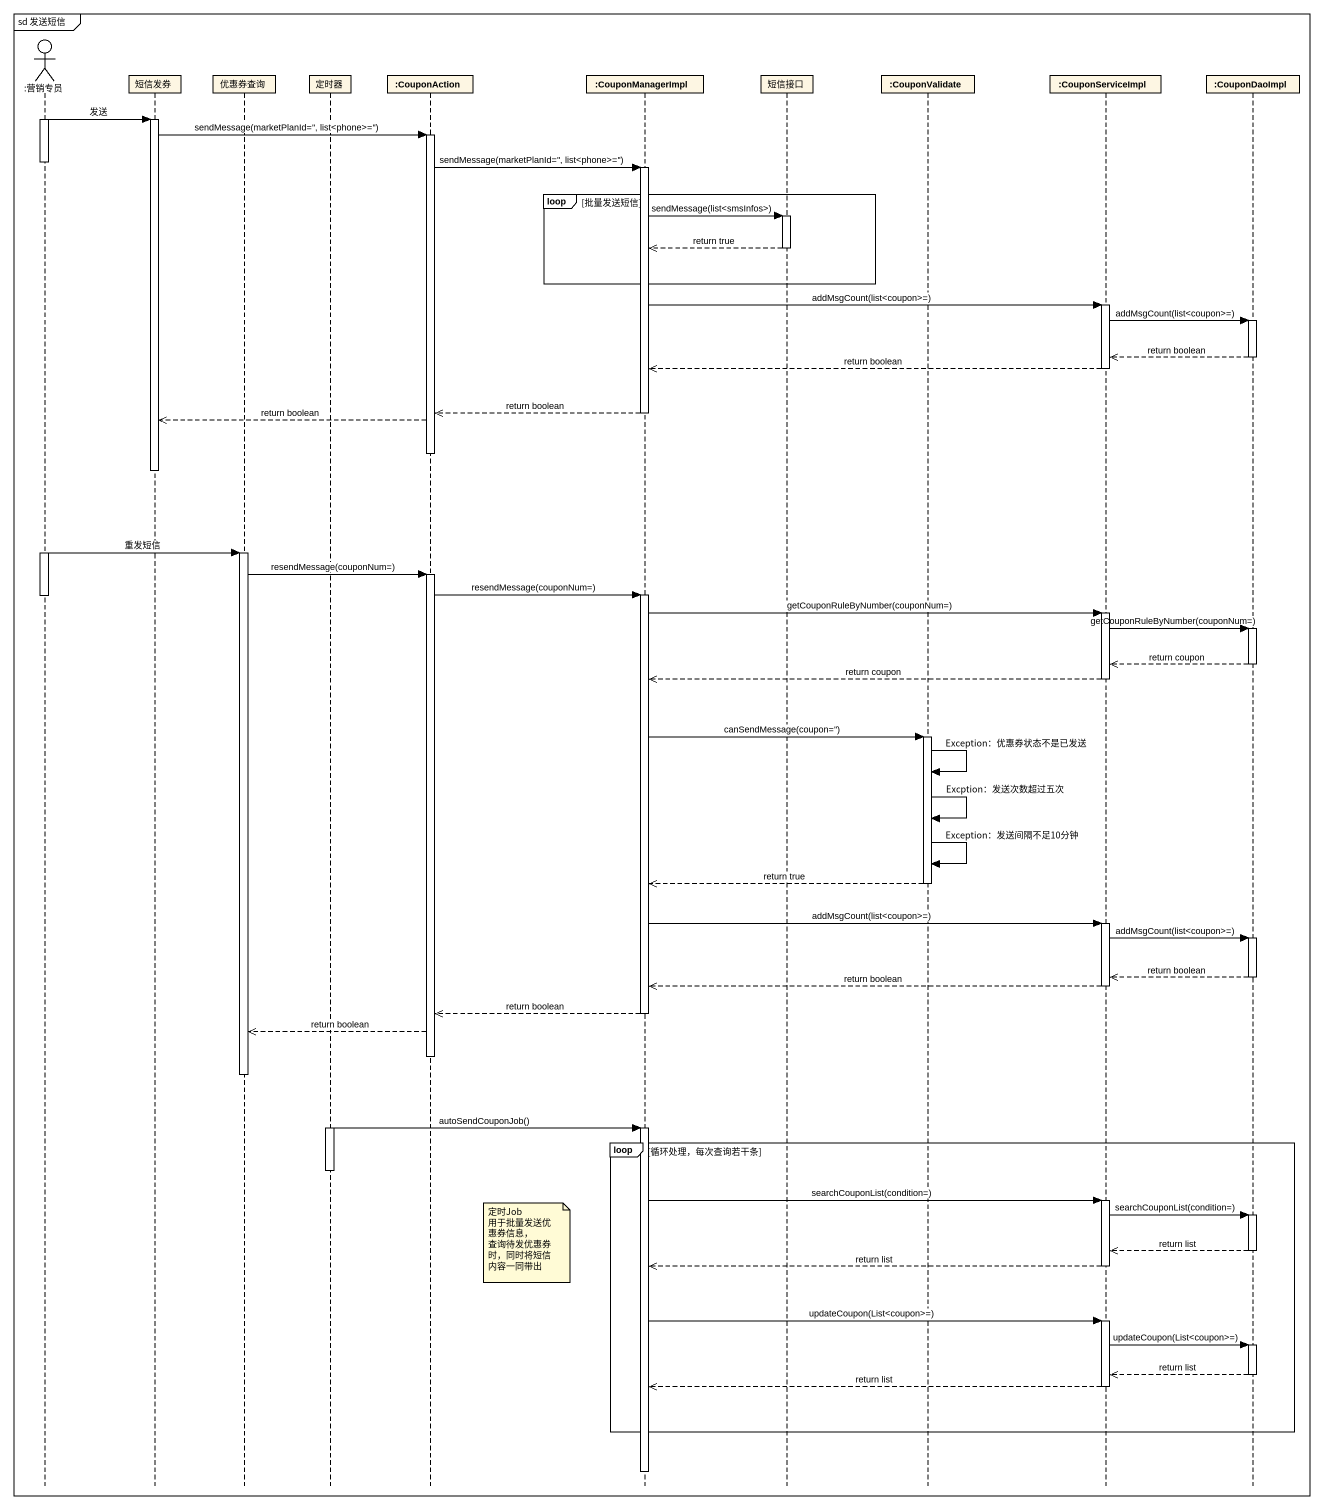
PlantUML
@startuml
mainframe sd 发送短信
hide footbox
actor ":营销专员" as 营销专员
participant 短信发券
participant 优惠券查询
participant 定时器
participant ":CouponAction" as CouponAction
participant ":CouponManagerImpl" as CouponManagerImpl
participant 短信接口
participant ":CouponValidate" as CouponValidate
participant ":CouponServiceImpl" as CouponServiceImpl
participant ":CouponDaoImpl" as CouponDaoImpl

activate 营销专员
营销专员 -> 短信发券 : 发送
activate 短信发券
短信发券 -> CouponAction : sendMessage(marketPlanId='', list<phone>='')
activate CouponAction
deactivate 营销专员
CouponAction -> CouponManagerImpl : sendMessage(marketPlanId='', list<phone>='')
activate CouponManagerImpl
loop 批量发送短信
  CouponManagerImpl -> 短信接口 : sendMessage(list<smsInfos>)
  activate 短信接口
  短信接口 -->> CouponManagerImpl : return true
  deactivate 短信接口
end
CouponManagerImpl -> CouponServiceImpl : addMsgCount(list<coupon>=)
activate CouponServiceImpl
CouponServiceImpl -> CouponDaoImpl : addMsgCount(list<coupon>=)
activate CouponDaoImpl
CouponDaoImpl -->> CouponServiceImpl : return boolean
deactivate CouponDaoImpl
CouponServiceImpl -->> CouponManagerImpl : return boolean
deactivate CouponServiceImpl
CouponManagerImpl -->> CouponAction : return boolean
deactivate CouponManagerImpl
CouponAction -->> 短信发券 : return boolean
deactivate CouponAction
deactivate 短信发券
activate 营销专员
营销专员 -> 优惠券查询 : 重发短信
activate 优惠券查询
优惠券查询 -> CouponAction : resendMessage(couponNum=)
activate CouponAction
CouponAction -> CouponManagerImpl : resendMessage(couponNum=)
activate CouponManagerImpl
deactivate 营销专员
CouponManagerImpl -> CouponServiceImpl : getCouponRuleByNumber(couponNum=)
activate CouponServiceImpl
CouponServiceImpl -> CouponDaoImpl : getCouponRuleByNumber(couponNum=)
activate CouponDaoImpl
CouponDaoImpl -->> CouponServiceImpl : return coupon
deactivate CouponDaoImpl
CouponServiceImpl -->> CouponManagerImpl : return coupon
deactivate CouponServiceImpl
CouponManagerImpl -> CouponValidate : canSendMessage(coupon='')
activate CouponValidate
CouponValidate -> CouponValidate : Exception：优惠券状态不是已发送
CouponValidate -> CouponValidate : Excption：发送次数超过五次
CouponValidate -> CouponValidate : Exception：发送间隔不足10分钟
CouponValidate -->> CouponManagerImpl : return true
deactivate CouponValidate
CouponManagerImpl -> CouponServiceImpl : addMsgCount(list<coupon>=)
activate CouponServiceImpl
CouponServiceImpl -> CouponDaoImpl : addMsgCount(list<coupon>=)
activate CouponDaoImpl
CouponDaoImpl -->> CouponServiceImpl : return boolean
deactivate CouponDaoImpl
CouponServiceImpl -->> CouponManagerImpl : return boolean
deactivate CouponServiceImpl
CouponManagerImpl -->> CouponAction : return boolean
deactivate CouponManagerImpl
CouponAction -->> 优惠券查询 : return boolean
deactivate CouponAction
deactivate 优惠券查询
activate 定时器
定时器 -> CouponManagerImpl : autoSendCouponJob()
activate CouponManagerImpl
loop 循环处理，每次查询若干条
  deactivate 定时器
  CouponManagerImpl -> CouponServiceImpl : searchCouponList(condition=)
  activate CouponServiceImpl
  CouponServiceImpl -> CouponDaoImpl : searchCouponList(condition=)
  activate CouponDaoImpl
  note right of CouponAction
    定时Job
    用于批量发送优惠券信息，
    查询待发优惠券时，同时将短信内容一同带出
  end note
  CouponDaoImpl -->> CouponServiceImpl : return list
  deactivate CouponDaoImpl
  CouponServiceImpl -->> CouponManagerImpl : return list
  deactivate CouponServiceImpl
  CouponManagerImpl -> CouponServiceImpl : updateCoupon(List<coupon>=)
  activate CouponServiceImpl
  CouponServiceImpl -> CouponDaoImpl : updateCoupon(List<coupon>=)
  activate CouponDaoImpl
  CouponDaoImpl -->> CouponServiceImpl : return list
  deactivate CouponDaoImpl
  CouponServiceImpl -->> CouponManagerImpl : return list
  deactivate CouponServiceImpl
end
deactivate CouponManagerImpl
@enduml
